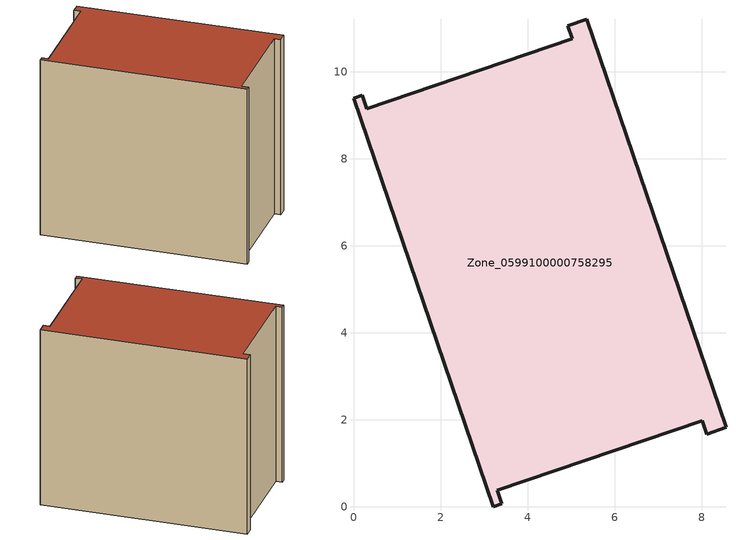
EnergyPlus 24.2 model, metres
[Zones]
Zone_0599100000758295
 floor ground (C_G): 8.56,1.83 8.12,1.67 8.01,1.98 3.31,0.38 3.41,0.07 3.21,0 0,9.39 0.2,9.46 0.31,9.15 5.02,10.76 4.92,11.06 5.37,11.21 z0
 wall outside (C_F): 5.02,10.76 0.31,9.15 0.2,9.46 0,9.39 3.21,0 3.41,0.07 3.31,0.38 8.01,1.98 8.12,1.67 8.56,1.83 5.37,11.21 4.92,11.06 5.02,10.76 z0:9
 roof outside (C_R): 8.56,1.83 5.37,11.21 4.92,11.06 5.02,10.76 0.31,9.15 0.2,9.46 0,9.39 3.21,0 3.41,0.07 3.31,0.38 8.01,1.98 8.12,1.67 z9
[BUILDING]
Pand.0599100000758295: North Axis=0; Terrain=City; Loads Convergence Tolerance Value=0.04; Temperature Convergence Tolerance Value=0.4; Solar Distribution=FullExterior; Maximum Number of Warmup Days=25; Minimum Number of Warmup Days=1
[Site:Location]
Rotterdam.The.Hague.AP_ZH_NLD Design_Conditions: Latitude=51.96; Longitude=4.45; Time Zone=1; Elevation=-4.5
[SITE:GROUNDTEMPERATURE:BUILDINGSURFACE]
18, 18, 18, 18, 18, 18, 18, 18, 18, 18, 18, 18
[MATERIAL] Thermal Absorptance=0.9; Solar Absorptance=0.7; Visible Absorptance=0.7
Name | Roughness | Thickness | Conductivity | Density | Specific Heat
G.TC.2006-2014 | MediumSmooth | 0.15 | 0.06 | 540 | 1210
F.TC.2006-2014 | Rough | 0.3 | 0.12 | 1920 | 840
R.TC.2006-2014 | MediumRough | 0.2 | 0.08 | 1500 | 1000
[CONSTRUCTION]
C_G: G.TC.2006-2014
C_F: F.TC.2006-2014
C_R: R.TC.2006-2014
[ZONE]
Zone_0599100000758295: Type=1; Multiplier=1; Ceiling Height=Autocalculate; Volume=Autocalculate; Floor Area=autocalculate; Part of Total Floor Area=Yes
[ZONEINFILTRATION:DESIGNFLOWRATE]
Infil_Zone_0599100000758295: Zone or ZoneList or Space or SpaceList=Zone_0599100000758295; Schedule=AlwaysOn; Design Flow Rate Calculation Method=Flow/Area; Flow Rate per Floor Area=0.0015; Constant Term Coefficient=1; Temperature Term Coefficient=0; Velocity Term Coefficient=0; Velocity Squared Term Coefficient=0
[HVACTEMPLATE:ZONE:IDEALLOADSAIRSYSTEM]
Zone_0599100000758295: Maximum Heating Supply Air Temperature=50; Minimum Cooling Supply Air Temperature=13; Maximum Heating Supply Air Humidity Ratio=0.0156; Minimum Cooling Supply Air Humidity Ratio=0.0077; Heating Limit=NoLimit; Cooling Limit=NoLimit; Dehumidification Control Type=ConstantSensibleHeatRatio; Cooling Sensible Heat Ratio=0.7; Dehumidification Setpoint=60; Humidification Control Type=None; Humidification Setpoint=30; Outdoor Air Method=None; Outdoor Air Flow Rate per Person=0.00944; Outdoor Air Flow Rate per Zone Floor Area=0; Outdoor Air Flow Rate per Zone=0; Demand Controlled Ventilation Type=None; Outdoor Air Economizer Type=NoEconomizer; Heat Recovery Type=None; Sensible Heat Recovery Effectiveness=0.7; Latent Heat Recovery Effectiveness=0.65
[ZONECONTROL:THERMOSTAT]
ThermostatControl_Zone_0599100000758295: Zone or ZoneList=Zone_0599100000758295; Control Type Schedule=DualSetpointControlType; Control 1=Thermostat_Zone_0599100000758295; Temperature Difference Between Cutout And Setpoint=0
[THERMOSTATSETPOINT:DUALSETPOINT]
Thermostat_Zone_0599100000758295: Heating Setpoint Temperature Schedule=HeatingSetpoint_Zone_0599100000758295; Cooling Setpoint Temperature Schedule=CoolingSetpoint_Zone_0599100000758295
[SCHEDULE:COMPACT]
HeatingSetpoint_Zone_0599100000758295: Through: 12/31, For: AllDays, Until: 24:00, 21
CoolingSetpoint_Zone_0599100000758295: Through: 12/31, For: AllDays, Until: 24:00, 24
DualSetpointControlType: Through: 12/31, For: AllDays, Until: 24:00, 4
AlwaysOn: Through: 12/31, For: AllDays, Until: 24:00, 1
